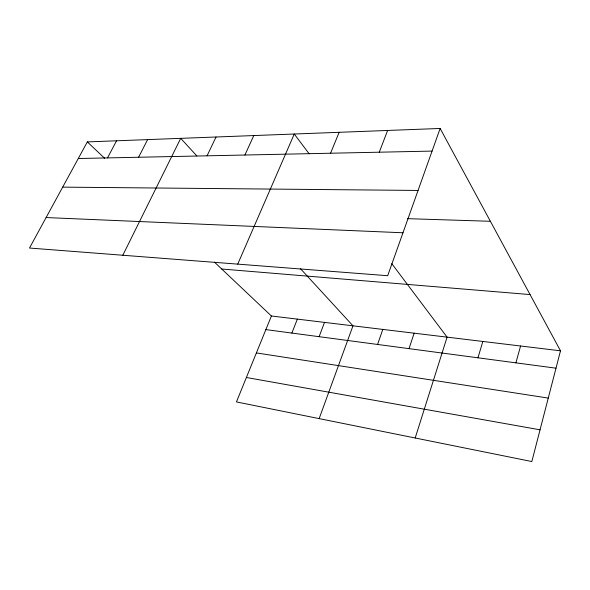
<?xml version="1.0" encoding="UTF-8"?>
<svg xmlns="http://www.w3.org/2000/svg" width="590" height="590" viewBox="0 0 590 590"><rect width="100%" height="100%" fill="white"/><g stroke="black" fill="none" stroke-linecap="round" stroke-linejoin="round"><path stroke-width="0.89" d="M440.133 128.458L387.689 275.714L29.5 248.036L87.327 141.91L440.133 128.458L560.5 350.807L531.833 461.542L236.457 401.923L271.4 315.997L214.443 262.13M515.889 362.85L520.587 345.998M477.966 357.806L482.841 341.455M415.19 438.001L447.087 337.148L391.782 263.642M409.003 348.638L414.15 333.18M377.563 344.457L382.814 329.412M319.153 418.612L352.975 325.82L300.539 268.76M319.102 336.683L324.515 322.391M379.267 152.198L387.623 130.464M291.873 333.062L297.36 319.116M330.562 153.223L339.147 132.308M237.741 264.128L294.27 134.019L309.153 153.806M244.916 155.015L253.789 135.567M207.068 155.812L216.029 137.005M122.823 255.249L180.717 138.355L196.876 155.937M138.584 157.25L147.625 139.616M107.505 157.906L116.562 140.796M78.278 158.518L432.079 151.092M62.688 187.133L418.059 190.445M407.351 218.661L490.378 221.28M46.109 217.555L402.985 232.777M221.722 269.011L530.056 294.572M271.4 315.997L560.5 350.807M265.869 329.604L556.001 368.182M256.392 352.916L548.258 398.088M246.391 377.497L540.042 429.815M87.327 141.91L104.681 158.319"/></g></svg>
